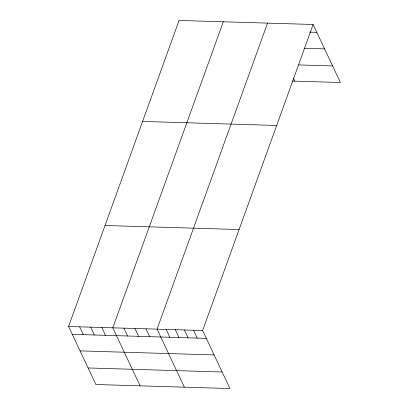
<?xml version="1.0" encoding="UTF-8"?>
<svg xmlns="http://www.w3.org/2000/svg" width="409" height="409" viewBox="0 0 409 409"><rect width="100%" height="100%" fill="white"/><g stroke="black" fill="none" stroke-linecap="round" stroke-linejoin="round"><path stroke-width="0.61" d="M313.12 24.489L202.634 330.528L229.935 388.55L95.88 384.511L68.574 326.489L179.065 20.45L313.12 24.489L340.426 82.511L292.389 81.064M223.304 21.784L112.812 327.824L140.118 385.845M267.542 23.114L157.051 329.153L184.357 387.175M309.521 32.112L316.811 32.331M303.943 48.267L324.603 48.891M298.601 64.924L332.635 65.951M142.603 121.442L276.658 125.481M105.036 225.497L239.096 229.536M68.574 326.489L202.634 330.528M72.265 334.332L206.32 338.371M80.057 350.891L214.117 354.93M88.088 367.952L222.143 371.991M293.544 78.375L294.843 81.135M193.518 330.252L197.204 338.095M184.403 329.981L188.089 337.819M175.287 329.705L178.973 337.548M166.172 329.429L169.858 337.272M145.993 328.821L149.684 336.663M134.934 328.488L138.625 336.331M123.876 328.156L127.562 335.999M101.754 327.491L105.445 335.329M90.696 327.159L94.387 334.997M79.637 326.822L83.324 334.664"/></g></svg>
